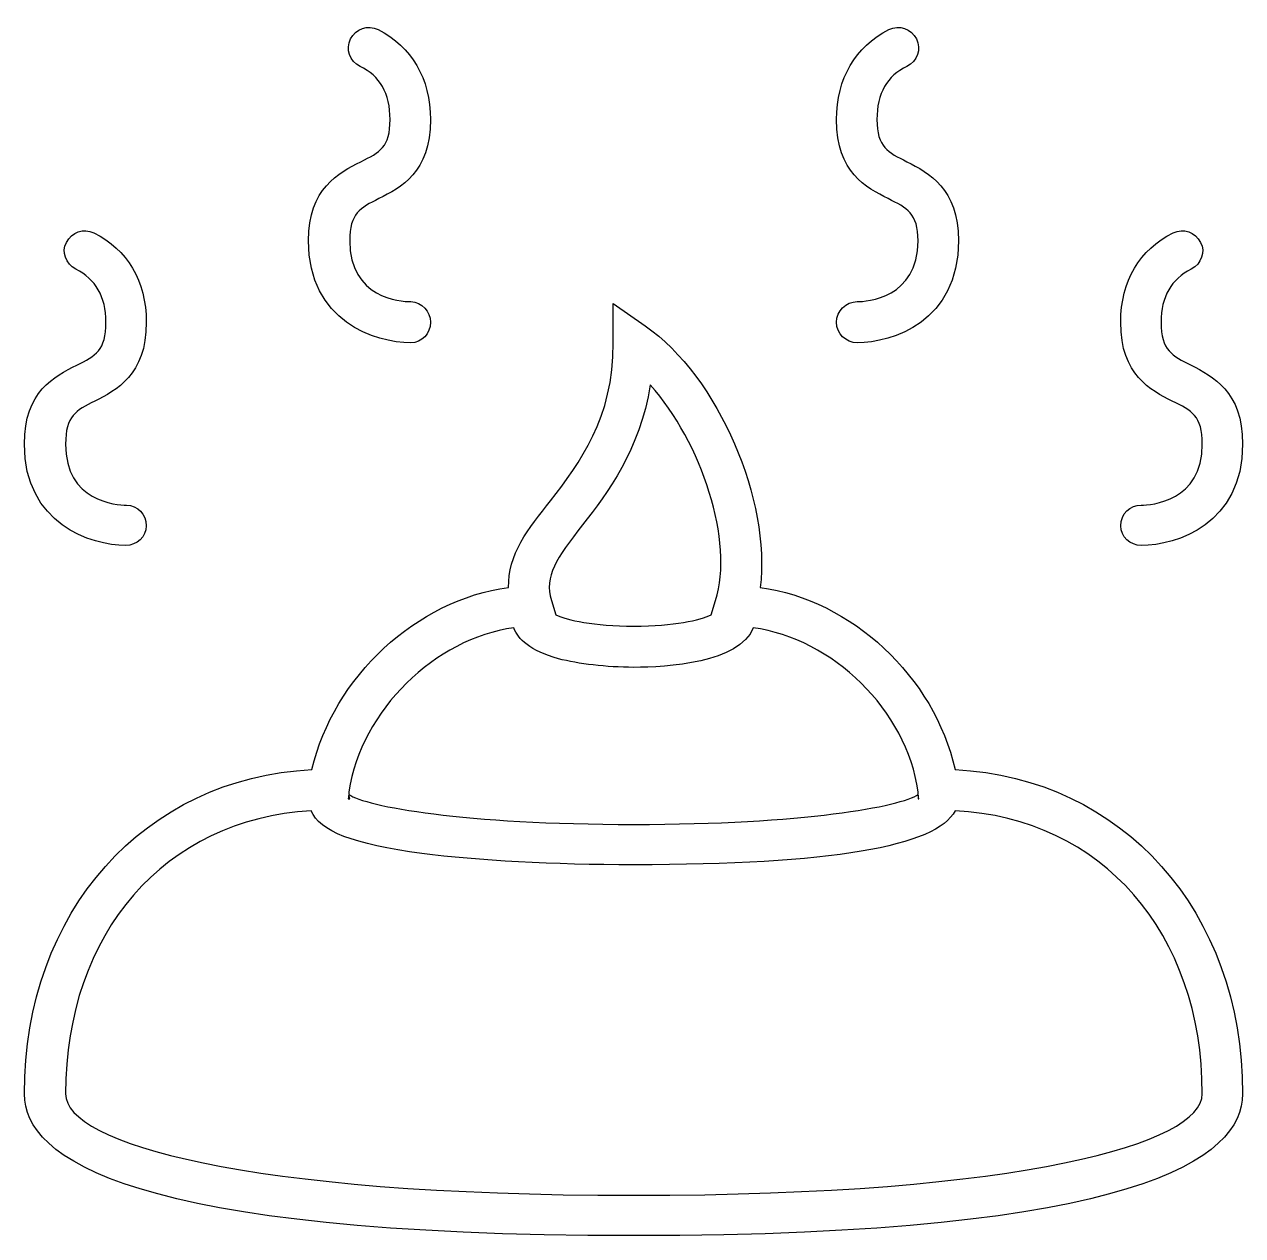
# Model space of a CAD drawing. Header units: centimetres. Extents: x -10.6 to 10.6, y -10.5 to 10.5.
import ezdxf

# ---------------------------------------------------------------- set-up
doc = ezdxf.new("R2010")
doc.units = ezdxf.units.CM
doc.header["$MEASUREMENT"] = 0
doc.layers.add('Layer 1', color=7, linetype='Continuous')

msp = doc.modelspace()

# ---------------------------------------------------------------- linework, layer by layer
at = {"layer": 'Layer 1'}
for points, knots in [([(-3.86013, 5.00162), (-3.66664, 5.00162), (-3.51794, 5.16505), (-3.51794, 5.35833), (-3.51794, 5.35833), (-3.51794, 5.55201), (-3.66664, 5.70052), (-3.86013, 5.71544), (-3.86013, 5.71544), (-4.03849, 5.71544), (-4.91614, 5.77516), (-4.91614, 6.77184), (-4.91614, 6.77184), (-4.91614, 7.24759), (-4.73778, 7.33678), (-4.41055, 7.50058), (-4.41055, 7.50058), (-4.03849, 7.69386), (-3.51798, 7.94685), (-3.51798, 8.869), (-3.51798, 8.869), (-3.51798, 9.58303), (-3.84522, 10.13342), (-4.42547, 10.43102), (-4.42547, 10.43102), (-4.60383, 10.52021), (-4.81203, 10.44576), (-4.90143, 10.2674), (-4.90143, 10.2674), (-4.99059, 10.08883), (-4.91617, 9.88063), (-4.73779, 9.79123), (-4.73779, 9.79123), (-4.3956, 9.62761), (-4.21704, 9.33022), (-4.21704, 8.869), (-4.21704, 8.869), (-4.21704, 8.39315), (-4.39561, 8.30356), (-4.72284, 8.14015), (-4.72284, 8.14015), (-5.10961, 7.94685), (-5.63036, 7.67893), (-5.63036, 6.77183), (-5.63036, 6.77183), (-5.63037, 5.37325), (-4.47004, 5.00162), (-3.86013, 5.00162)], [0, 0, 0, 0, 0.07692308, 0.07692308, 0.07692308, 0.07692308, 0.15384615, 0.15384615, 0.15384615, 0.15384615, 0.23076923, 0.23076923, 0.23076923, 0.23076923, 0.30769231, 0.30769231, 0.30769231, 0.30769231, 0.38461538, 0.38461538, 0.38461538, 0.38461538, 0.46153846, 0.46153846, 0.46153846, 0.46153846, 0.53846154, 0.53846154, 0.53846154, 0.53846154, 0.61538462, 0.61538462, 0.61538462, 0.61538462, 0.69230769, 0.69230769, 0.69230769, 0.69230769, 0.76923077, 0.76923077, 0.76923077, 0.76923077, 0.84615385, 0.84615385, 0.84615385, 0.84615385, 1, 1, 1, 1]), ([(3.87507, 5.71544), (3.68158, 5.71544), (3.51794, 5.55201), (3.51794, 5.35833), (3.51794, 5.35833), (3.51794, 5.16505), (3.68158, 5.00162), (3.87507, 5.00162), (3.87507, 5.00162), (4.48499, 5.00162), (5.63037, 5.37325), (5.63037, 6.77184), (5.63037, 6.77184), (5.63037, 7.67894), (5.10962, 7.94688), (4.7378, 8.14016), (4.7378, 8.14016), (4.41054, 8.30357), (4.21705, 8.39315), (4.21705, 8.86901), (4.21705, 8.86901), (4.21705, 9.33023), (4.39559, 9.62762), (4.7378, 9.79124), (4.7378, 9.79124), (4.91634, 9.88062), (4.99061, 10.08884), (4.90142, 10.26741), (4.90142, 10.26741), (4.81226, 10.44577), (4.60405, 10.52022), (4.42549, 10.43103), (4.42549, 10.43103), (3.84523, 10.13343), (3.51797, 9.58304), (3.51797, 8.86901), (3.51797, 8.86901), (3.51797, 7.94686), (4.03872, 7.69386), (4.41054, 7.50058), (4.41054, 7.50058), (4.7378, 7.33675), (4.93129, 7.24756), (4.93129, 6.77184), (4.93129, 6.77184), (4.93126, 5.77515), (4.03869, 5.71544), (3.87507, 5.71544)], [0, 0, 0, 0, 0.07692308, 0.07692308, 0.07692308, 0.07692308, 0.15384615, 0.15384615, 0.15384615, 0.15384615, 0.23076923, 0.23076923, 0.23076923, 0.23076923, 0.30769231, 0.30769231, 0.30769231, 0.30769231, 0.38461538, 0.38461538, 0.38461538, 0.38461538, 0.46153846, 0.46153846, 0.46153846, 0.46153846, 0.53846154, 0.53846154, 0.53846154, 0.53846154, 0.61538462, 0.61538462, 0.61538462, 0.61538462, 0.69230769, 0.69230769, 0.69230769, 0.69230769, 0.76923077, 0.76923077, 0.76923077, 0.76923077, 0.84615385, 0.84615385, 0.84615385, 0.84615385, 1, 1, 1, 1]), ([(-8.79876, 1.49102), (-8.60527, 1.49102), (-8.44163, 1.6395), (-8.44163, 1.83321), (-8.44163, 1.83321), (-8.44163, 2.02649), (-8.59035, 2.18992), (-8.78384, 2.18992), (-8.78384, 2.18992), (-8.9622, 2.18992), (-9.83985, 2.24964), (-9.83985, 3.24632), (-9.83985, 3.24632), (-9.83985, 3.73699), (-9.66149, 3.82618), (-9.33426, 3.98998), (-9.33426, 3.98998), (-8.9622, 4.18328), (-8.44166, 4.43628), (-8.44166, 5.3583), (-8.44166, 5.3583), (-8.44166, 6.07252), (-8.76892, 6.62293), (-9.34918, 6.90537), (-9.34918, 6.90537), (-9.52754, 6.99456), (-9.73576, 6.92029), (-9.82514, 6.74196), (-9.82514, 6.74196), (-9.91433, 6.57813), (-9.83988, 6.3699), (-9.66152, 6.28074), (-9.66152, 6.28074), (-9.31933, 6.10238), (-9.14077, 5.8046), (-9.14077, 5.3583), (-9.14077, 5.3583), (-9.14077, 4.86763), (-9.31934, 4.77844), (-9.64657, 4.61464), (-9.64657, 4.61464), (-10.03333, 4.42136), (-10.55406, 4.16836), (-10.55406, 3.24632), (-10.55406, 3.24632), (-10.55406, 1.86265), (-9.39354, 1.49102), (-8.79876, 1.49102)], [0, 0, 0, 0, 0.07692308, 0.07692308, 0.07692308, 0.07692308, 0.15384615, 0.15384615, 0.15384615, 0.15384615, 0.23076923, 0.23076923, 0.23076923, 0.23076923, 0.30769231, 0.30769231, 0.30769231, 0.30769231, 0.38461538, 0.38461538, 0.38461538, 0.38461538, 0.46153846, 0.46153846, 0.46153846, 0.46153846, 0.53846154, 0.53846154, 0.53846154, 0.53846154, 0.61538462, 0.61538462, 0.61538462, 0.61538462, 0.69230769, 0.69230769, 0.69230769, 0.69230769, 0.76923077, 0.76923077, 0.76923077, 0.76923077, 0.84615385, 0.84615385, 0.84615385, 0.84615385, 1, 1, 1, 1]), ([(8.79876, 2.18992), (8.60527, 2.18992), (8.44165, 2.04141), (8.44165, 1.83321), (8.44165, 1.83321), (8.44165, 1.63951), (8.60529, 1.49102), (8.79876, 1.49102), (8.79876, 1.49102), (9.40868, 1.49102), (10.55406, 1.86265), (10.55406, 3.24632), (10.55406, 3.24632), (10.55406, 4.16837), (10.03333, 4.42136), (9.66151, 4.61464), (9.66151, 4.61464), (9.33425, 4.77847), (9.14076, 4.86766), (9.14076, 5.3583), (9.14076, 5.3583), (9.14076, 5.8046), (9.3193, 6.10239), (9.66151, 6.28074), (9.66151, 6.28074), (9.84005, 6.36993), (9.91432, 6.57813), (9.82513, 6.74196), (9.82513, 6.74196), (9.73597, 6.92032), (9.52776, 6.99456), (9.3492, 6.90537), (9.3492, 6.90537), (8.76894, 6.62293), (8.44168, 6.07251), (8.44168, 5.3583), (8.44168, 5.3583), (8.44168, 4.43625), (8.96243, 4.18326), (9.33425, 3.98998), (9.33425, 3.98998), (9.67644, 3.82618), (9.855, 3.73699), (9.855, 3.24632), (9.855, 3.24632), (9.85498, 2.24963), (8.96238, 2.18992), (8.79876, 2.18992)], [0, 0, 0, 0, 0.07692308, 0.07692308, 0.07692308, 0.07692308, 0.15384615, 0.15384615, 0.15384615, 0.15384615, 0.23076923, 0.23076923, 0.23076923, 0.23076923, 0.30769231, 0.30769231, 0.30769231, 0.30769231, 0.38461538, 0.38461538, 0.38461538, 0.38461538, 0.46153846, 0.46153846, 0.46153846, 0.46153846, 0.53846154, 0.53846154, 0.53846154, 0.53846154, 0.61538462, 0.61538462, 0.61538462, 0.61538462, 0.69230769, 0.69230769, 0.69230769, 0.69230769, 0.76923077, 0.76923077, 0.76923077, 0.76923077, 0.84615385, 0.84615385, 0.84615385, 0.84615385, 1, 1, 1, 1]), ([(5.57084, -2.39161), (5.21373, -0.78482), (3.77096, 0.55365), (2.19423, 0.76188), (2.19423, 0.76188), (2.38751, 2.24963), (1.48001, 4.40644), (0.20086, 5.29901), (0.20086, 5.29901), (0.20086, 5.29901), (-0.34955, 5.68557), (-0.34955, 5.68557), (-0.34955, 5.68557), (-0.34955, 5.68557), (-0.34955, 5.0016), (-0.34955, 5.0016), (-0.34955, 5.0016), (-0.34955, 3.67765), (-0.9296, 2.93399), (-1.4354, 2.26456), (-1.4354, 2.26456), (-1.82217, 1.78842), (-2.17906, 1.32719), (-2.16435, 0.76186), (-2.16435, 0.76186), (-3.75603, 0.55363), (-5.1988, -0.78481), (-5.57062, -2.39163), (-5.57062, -2.39163), (-8.47152, -2.54009), (-10.55406, -4.8458), (-10.55406, -8.01419), (-10.55406, -8.01419), (-10.55406, -9.12994), (-8.72431, -10.46878), (0.00755, -10.46878), (0.00755, -10.46878), (8.7243, -10.46878), (10.55403, -9.12991), (10.55403, -8.01419), (10.55403, -8.01419), (10.55406, -4.8458), (8.47152, -2.54009), (5.57084, -2.39161)], [0, 0, 0, 0, 0.08333333, 0.08333333, 0.08333333, 0.08333333, 0.16666667, 0.16666667, 0.16666667, 0.16666667, 0.25, 0.25, 0.25, 0.25, 0.33333333, 0.33333333, 0.33333333, 0.33333333, 0.41666667, 0.41666667, 0.41666667, 0.41666667, 0.5, 0.5, 0.5, 0.5, 0.58333333, 0.58333333, 0.58333333, 0.58333333, 0.66666667, 0.66666667, 0.66666667, 0.66666667, 0.75, 0.75, 0.75, 0.75, 0.83333333, 0.83333333, 0.83333333, 0.83333333, 1, 1, 1, 1]), ([(-0.88502, 1.84813), (-0.45364, 2.39812), (0.11167, 3.14221), (0.29002, 4.27245), (0.29002, 4.27245), (1.18259, 3.27576), (1.74793, 1.55034), (1.42066, 0.53873), (1.42066, 0.53873), (1.42066, 0.53873), (1.34623, 0.28613), (1.34623, 0.28613), (1.34623, 0.28613), (1.15274, 0.19697), (0.70665, 0.09285), (0.00754, 0.09285), (0.00754, 0.09285), (-0.69175, 0.09285), (-1.15276, 0.19696), (-1.34625, 0.28613), (-1.34625, 0.28613), (-1.34625, 0.28613), (-1.42049, 0.53873), (-1.42049, 0.53873), (-1.42049, 0.53873), (-1.55444, 0.95556), (-1.33129, 1.2679), (-0.88502, 1.84813)], [0, 0, 0, 0, 0.125, 0.125, 0.125, 0.125, 0.25, 0.25, 0.25, 0.25, 0.375, 0.375, 0.375, 0.375, 0.5, 0.5, 0.5, 0.5, 0.625, 0.625, 0.625, 0.625, 0.75, 0.75, 0.75, 0.75, 1, 1, 1, 1]), ([(-2.07498, 0.06298), (-2.00074, -0.1303), (-1.79251, -0.33853), (-1.30144, -0.47248), (-1.30144, -0.47248), (-0.94454, -0.56167), (-0.48353, -0.62139), (0.00756, -0.62139), (0.00756, -0.62139), (0.57268, -0.62139), (1.8371, -0.54715), (2.07517, 0.06298), (2.07517, 0.06298), (3.4437, -0.11577), (4.73778, -1.36506), (4.93124, -2.77817), (4.93124, -2.77817), (4.93124, -2.77817), (4.93124, -2.82296), (4.93124, -2.82296), (4.93124, -2.82296), (4.64856, -3.03116), (2.93787, -3.34347), (0.00753, -3.34347), (0.00753, -3.34347), (-2.93792, -3.34347), (-4.64845, -3.03116), (-4.93108, -2.82296), (-4.93108, -2.82296), (-4.93108, -2.82296), (-4.93108, -2.77817), (-4.93108, -2.77817), (-4.93108, -2.77817), (-4.72285, -1.36505), (-3.42877, -0.11577), (-2.07498, 0.06298)], [0, 0, 0, 0, 0.1, 0.1, 0.1, 0.1, 0.2, 0.2, 0.2, 0.2, 0.3, 0.3, 0.3, 0.3, 0.4, 0.4, 0.4, 0.4, 0.5, 0.5, 0.5, 0.5, 0.6, 0.6, 0.6, 0.6, 0.7, 0.7, 0.7, 0.7, 0.8, 0.8, 0.8, 0.8, 1, 1, 1, 1]), ([(-4.91616, -2.8972), (-4.91616, -2.8972), (-4.946, -2.8972), (-4.946, -2.8972), (-4.946, -2.8972), (-4.946, -2.8972), (-4.93108, -2.83788), (-4.93108, -2.83788), (-4.93108, -2.83788), (-4.93108, -2.83788), (-4.91616, -2.8972), (-4.91616, -2.8972)], [0, 0, 0, 0, 0.25, 0.25, 0.25, 0.25, 0.5, 0.5, 0.5, 0.5, 1, 1, 1, 1]), ([(4.946, -2.8972), (4.946, -2.8972), (4.93126, -2.8972), (4.93126, -2.8972), (4.93126, -2.8972), (4.93126, -2.8972), (4.93126, -2.83788), (4.93126, -2.83788), (4.93126, -2.83788), (4.93126, -2.83788), (4.946, -2.8972), (4.946, -2.8972)], [0, 0, 0, 0, 0.25, 0.25, 0.25, 0.25, 0.5, 0.5, 0.5, 0.5, 1, 1, 1, 1]), ([(0.00755, -9.76949), (-6.76084, -9.76949), (-9.83984, -8.86239), (-9.83984, -8.01419), (-9.83984, -8.01419), (-9.83984, -5.21784), (-8.11441, -3.25434), (-5.58555, -3.10543), (-5.58555, -3.10543), (-5.43685, -3.46254), (-4.85681, -3.68571), (-3.66666, -3.84912), (-3.66666, -3.84912), (-2.69982, -3.96816), (-1.39082, -4.0428), (0.00756, -4.0428), (0.00756, -4.0428), (3.39912, -4.0428), (5.25853, -3.73009), (5.57085, -3.10541), (5.57085, -3.10541), (8.11442, -3.23937), (9.85498, -5.21782), (9.85498, -8.01417), (9.85498, -8.01417), (9.85498, -8.86236), (6.77575, -9.76949), (0.00755, -9.76949)], [0, 0, 0, 0, 0.125, 0.125, 0.125, 0.125, 0.25, 0.25, 0.25, 0.25, 0.375, 0.375, 0.375, 0.375, 0.5, 0.5, 0.5, 0.5, 0.625, 0.625, 0.625, 0.625, 0.75, 0.75, 0.75, 0.75, 1, 1, 1, 1])]:
    msp.add_open_spline(points, degree=3, knots=knots, dxfattribs=at)

doc.saveas('drawing.dxf')
